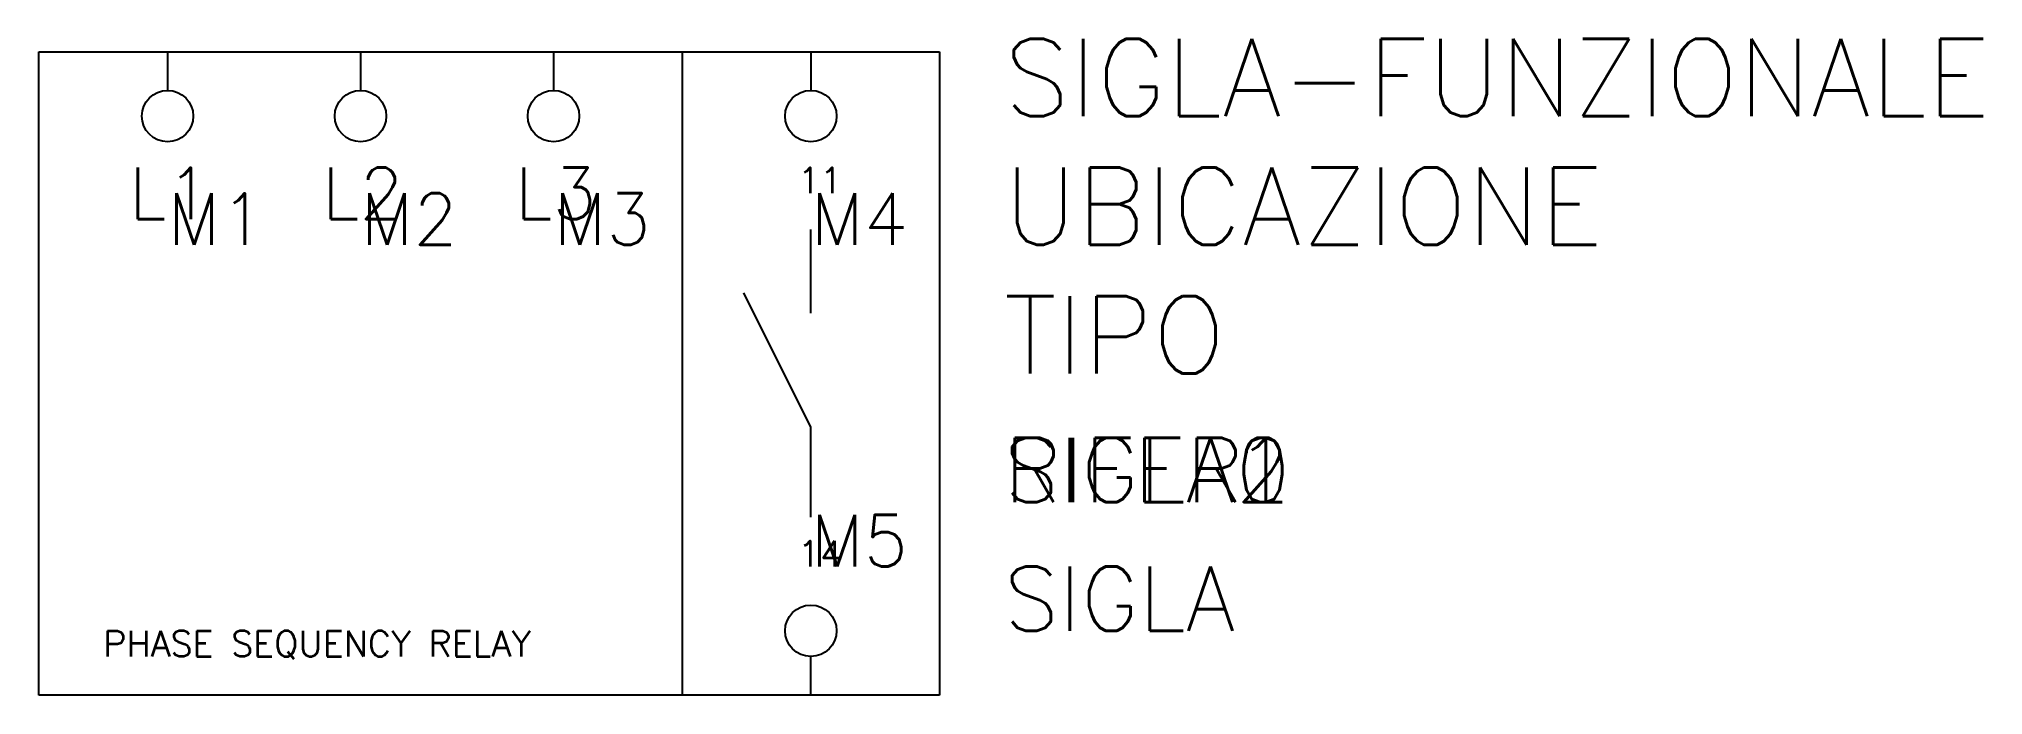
# Model space of a CAD drawing. Extents: x 0 to 75.6, y 0 to 25.5.
import ezdxf
from ezdxf.enums import TextEntityAlignment as Align

# ---------------------------------------------------------------- set-up
doc = ezdxf.new("R2010")
doc.units = 0
doc.header["$LTSCALE"] = 4
doc.layers.get('0').update_dxf_attribs({"linetype": 'CONTINUOUS'})
doc.styles.add('E_Comp-Data', font='arial.ttf')
doc.styles.add('E_Comp-Tag', font='arial.ttf')
doc.styles.get("Standard").update_dxf_attribs({"font": 'romans.shx'})

# ---------------------------------------------------------------- blocks, each defined once
blk = doc.blocks.new('SA-A1-15_G')
at = {"color": 0, "linetype": 'ByBlock'}
for p, q in [((0, -4.35), (0, 0)), ((0, -10.3), (-3.5, -3.3)), ((0, -15), (0, -10.3))]:
    blk.add_line(p, q, dxfattribs=at)
at = {"color": 3, "flags": 8}
for tag, height, style, p in [('SIGLA_G', 2.5, 'E_Comp-Tag', (-6.25, -3.75)), ('D_USER_1_G', 2, 'E_Comp-Data', (-6.25, -7.75)), ('D_USER_2_G', 2, 'E_Comp-Data', (-6.25, -10.75)), ('D_USER_3_G', 2, 'E_Comp-Data', (-6.25, -13.75)), ('D_USER_4_G', 2, 'E_Comp-Data', (-6.25, -16.75)), ('D_USER_5_G', 2, 'E_Comp-Data', (-6.25, -19.75))]:
    blk.add_attdef(tag, text='', height=height, dxfattribs=dict(at, style=style)).set_placement(p, align=Align.RIGHT)

msp = doc.modelspace()

# ---------------------------------------------------------------- linework, layer by layer
for p, q in [((0, 25), (25, 25)), ((0, 0), (0, 25)), ((5, 25), (5, 23.5)), ((12.5, 25), (12.5, 23.5)), ((20, 25), (20, 23.5)), ((25, 25), (25, 0)), ((25, 25), (35, 25)), ((30, 25), (30, 23.5)), ((35, 25), (35, 0)), ((30, 0), (30, 1.5)), ((25, 0), (0, 0)), ((35, 0), (25, 0))]:
    msp.add_line(p, q)
for centre in [(5, 22.5), (12.5, 22.5), (20, 22.5), (30, 22.5), (30, 2.5)]:
    msp.add_circle(centre, 1)

# ---------------------------------------------------------------- block references
at = {"xscale": 0.7453559924999299, "yscale": 0.7453559924999299, "zscale": 0.7453559924999299}
msp.add_blockref('SA-A1-15_G', (30, 18.09), dxfattribs=at)

# ---------------------------------------------------------------- texts
at = {"attachment_point": 1}
for s, width, insert, char_height in [('L1', 5, (3.5, 20.5), 2), ('L2', 5, (11, 20.5), 2), ('L3', 5, (18.5, 20.5), 2), ('11', 5, (29.5, 20.5), 1), ('14', 5, (29.5, 6), 1), ('PHASE SEQUENCY RELAY', 25, (2.5, 2.5), 1)]:
    msp.add_mtext_dynamic_manual_height_columns(s, width=width, gutter_width=1, heights=[0], dxfattribs=dict(at, insert=insert, char_height=char_height))
for tag, p, s, height, flags in [('F1', (5, 25), '', 0.00001, 9), ('F2', (12.5, 25), '', 0.00001, 9), ('F3', (20, 25), '', 0.00001, 9), ('F4', (30, 25), '', 0.00001, 9), ('TIPOSIG', (0, 0), '3', 0.00000001, 9), ('POSIZIONE', (0, 0), '', 0.00000001, 9), ('P-TABELLA', (0, 0), '', 0.00000001, 9), ('T-TABELLA', (0, 0), '', 0.00000001, 9), ('H-TABELLA', (0, 0), '', 0.00000001, 9), ('CODICE', (0, 0), '1xNNN', 0.00000001, 9), ('NOTE1', (0, 0), '', 0.00000001, 9), ('NOTE2', (0, 0), '', 0.00000001, 9), ('DEN1', (0, 0), '', 0.00000001, 8), ('DEN1-A', (0, 0), '', 0.00000001, 8), ('DEN1-TRAD-ID', (0, 0), '', 0.00000001, 8), ('F5', (30, 0), '', 0.00001, 9)]:
    msp.add_attdef(tag, p, s, height=height, dxfattribs=dict(flags=flags))
at = {"color": 3}
for tag, p, s, height, flags in [('SIGLA-FUNZIONALE', (37.5, 22.5), '', 3, 9), ('UBICAZIONE', (37.5, 17.5), '', 3, 8), ('TIPO', (37.5, 12.5), '', 3, 9), ('SIGLA0', (37.5, 7.5), '', 2.5, 9), ('SIGLA1', (37.5, 7.5), '', 2.5, 9), ('SIGLA2', (37.5, 7.5), '', 2.5, 9), ('RIFER', (37.5, 7.5), 'RIFER ?', 2.5, 8), ('SIGLA', (37.5, 2.5), 'SIGLA ?', 2.5, 8)]:
    msp.add_attdef(tag, p, s, height=height, dxfattribs=dict(at, flags=flags))
at = {"color": 4, "flags": 8}
for tag, p in [('M1', (5, 17.5)), ('M2', (12.5, 17.5)), ('M3', (20, 17.5)), ('M4', (30, 17.5)), ('M5', (30, 5))]:
    msp.add_attdef(tag, p, '', height=2, dxfattribs=at)

doc.saveas('drawing.dxf')
